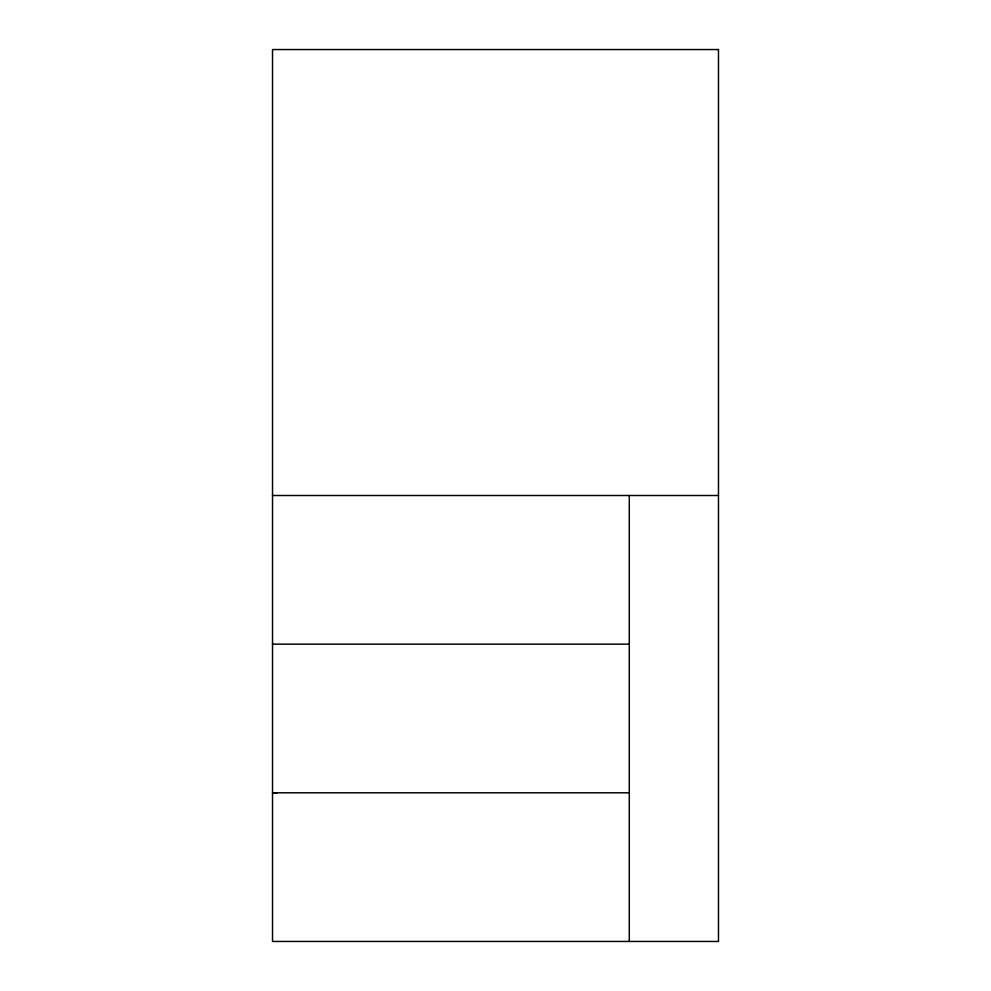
<?xml version="1.0" encoding="UTF-8"?>
<svg xmlns="http://www.w3.org/2000/svg" width="991" height="991" viewBox="0 0 991 991"><rect width="100%" height="100%" fill="white"/><g stroke="black" fill="none" stroke-linecap="round" stroke-linejoin="round"><path stroke-width="1.49" d="M272.525 495.5L718.475 495.5M272.525 644.15L629.285 644.15M629.285 792.8L272.525 792.8L277.158 792.825M629.285 495.5L629.285 941.45M718.475 49.55L272.525 49.55L272.525 941.45L718.475 941.45L718.475 49.55"/></g></svg>
